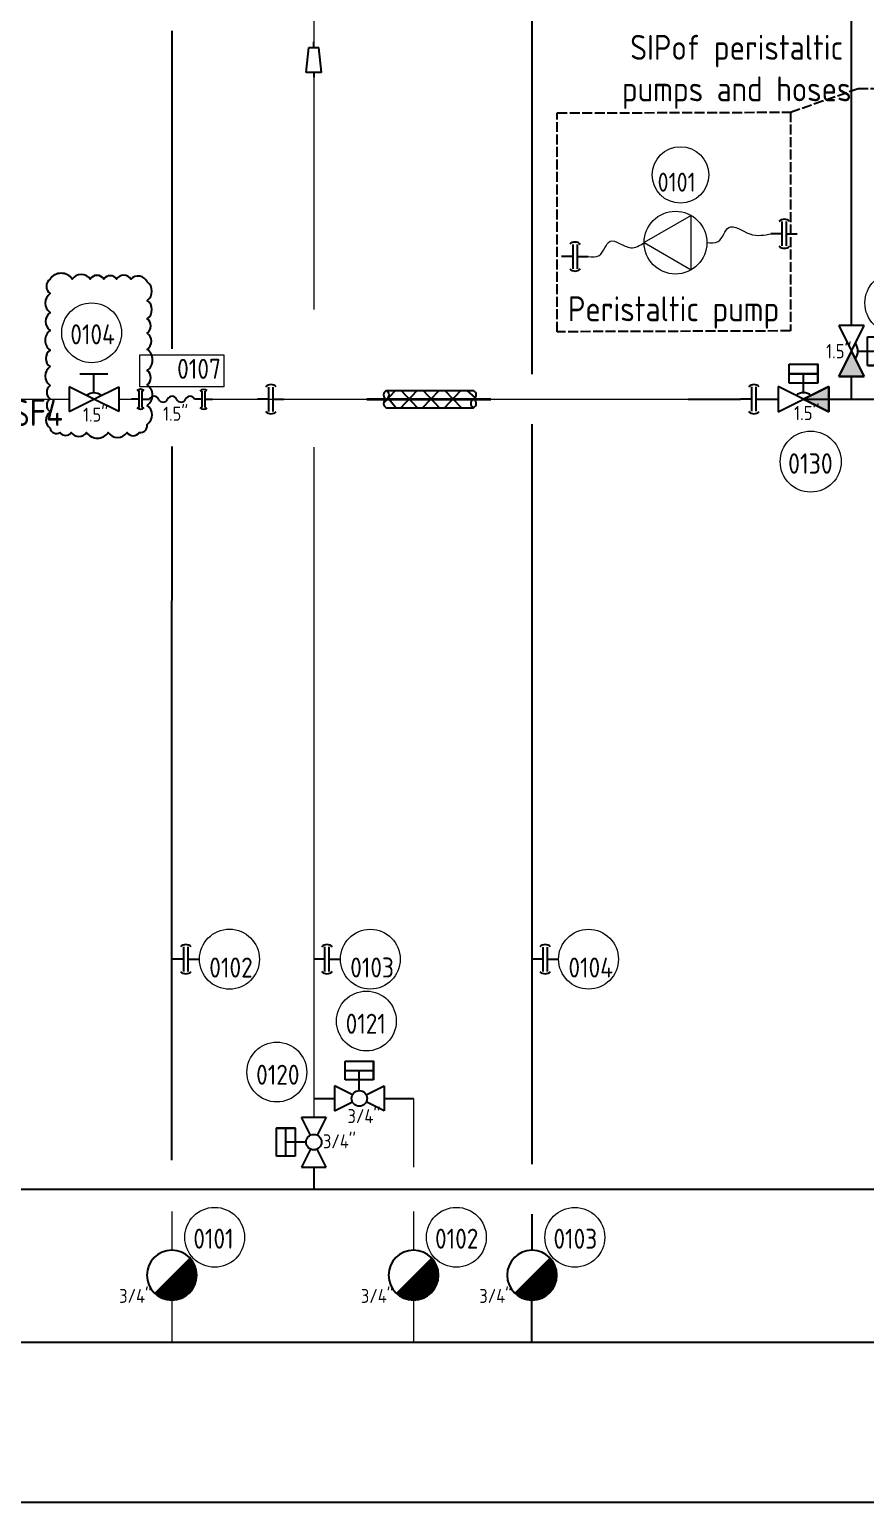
# Model space of a CAD drawing. Header units: millimetres. Extents: x -68339142 to 208, y -167 to 82456658.
# Drawn here: x -68335269 to -68334766, y 82447461 to 82448346 of the extents above; entities that cross this region are included whole.
import ezdxf
from ezdxf.enums import TextEntityAlignment as Align

# ---------------------------------------------------------------- set-up
doc = ezdxf.new("R2010")
doc.units = ezdxf.units.MM
doc.header["$MEASUREMENT"] = 0
doc.linetypes.add('AM_ISO02W050', pattern=[7.5, 6, -1.5])
for name, color, linetype, lineweight in [('图层00物料管路PR', 6, 'Continuous', 15), ('图层15动态设备', 7, 'Continuous', 9), ('图层20排放管路DR', 1, 'Continuous', 15)]:
    doc.layers.add(name, color=color, linetype=linetype, lineweight=lineweight)
doc.layers.add('排管', color=10, linetype='Continuous')
doc.layers.add('药液', color=210, linetype='Continuous')
doc.styles.get("Standard").update_dxf_attribs({"font": 'gbenor.shx', "bigfont": 'gbcbig.shx'})

# ---------------------------------------------------------------- blocks, each defined once
blk = doc.blocks.new('卫生卡箍')
at = {"color": 0}
for p, q in [((5.008810341451317, 0), (0, 0)), ((5.008810341451317, -5.493456002679887), (5.008810341451317, 5.493456002674066)), ((6.991189658571966, -5.493456002679887), (6.991189658571966, 5.493456002674066)), ((6.991189658571966, 0), (12, 0))]:
    blk.add_line(p, q, dxfattribs=at)
for centre, start, end in [((5.969408355187625, 3.09718116131553), 46.47917323098144, 135.7809304604455), ((5.969408355187625, -3.09718116132135), 224.2190695395544, 313.5208267690186)]:
    blk.add_arc(centre, 3.467212193297144, start, end, dxfattribs=at)
blk = doc.blocks.new('*U69')
at = {"color": 1, "linetype": 'ByBlock', "lineweight": 9}
blk.add_circle((13.5, -1.8e-15), 13.5, dxfattribs=at)
at = {"color": 1, "linetype": 'ByBlock', "lineweight": 13, "flags": 2}
blk.add_attdef('YQJ_CODE', (7.181431612304732, -0.3770963063832848), '', height=9, dxfattribs=at)
at = {"color": 1, "linetype": 'ByBlock', "lineweight": 9, "flags": 1}
for tag, p in [('YQJ_ITEMID', (24.38943776185624, 7.984361569487646)), ('YQJ_CLASS_NAME', (24.3999337322457, 3.682376766385232)), ('供电电源', (24.91061420759434, -5.225861052161235)), ('品牌', (24.8201266641081, -0.6865745397071805)), ('控制方式', (25.04552130297452, -9.989354953061365)), ('量程上限', (24.77570711221415, -14.9326032799006)), ('输入信号类型1', (24.5918368282837, -25.28992703947256)), ('量程下限', (24.64080013634884, -19.96572891749793)), ('输入信号类型2', (24.41907406160681, -30.47782268224296))]:
    blk.add_attdef(tag, p, '', height=5, dxfattribs=at)
at = {"color": 1, "linetype": 'ByBlock', "lineweight": 13}
blk.add_attdef('YQJ_NO', (4.419494115506676, -8.260460470582805), '', height=9, dxfattribs=at)
at = {"color": 1, "linetype": 'ByBlock', "lineweight": 9}
blk.add_attdef('尺寸', (-11.61090940447393, -20.93206571894052), '', height=6.3, dxfattribs=at)
blk = doc.blocks.new('*U407')
at = {"color": 0}
for p, q in [((3.380946980479639, 0), (0, 0)), ((3.380946980479639, -3.708082801808923), (3.380946980479639, 3.708082801804994)), ((4.719053019536076, -3.708082801808923), (4.719053019536076, 3.708082801804994)), ((4.719053019536076, 0), (8.1, 0)), ((31.69842821224318, -3.758037711016311), (31.69842821224318, 3.658127892597606)), ((33.03653425129962, -3.758037711016311), (33.03653425129962, 3.658127892597606)), ((31.69842821224318, -0.049954909207388), (28.31748123176354, -0.049954909207388)), ((33.03653425129962, -0.049954909207388), (36.41748123176355, -0.049954909207388))]:
    blk.add_line(p, q, dxfattribs=at)
at = {"color": 1, "linetype": 'ByBlock', "lineweight": 9}
blk.add_lwpolyline([(41.43129617997151, 5.486670613045455), (3.631296179971525, 5.486670613045455), (3.631296179971525, 19.88667061304546), (41.43129617997151, 19.88667061304546)], close=True, dxfattribs=at)
at = {"color": 0}
for centre, radius, start, end in [((4.029350639751647, 2.090597283887982), 2.340368230475572, 46.47917323098157, 135.7809304604455), ((10.12499999998465, -0.8437500000368343), 2.19375, 22.61986494908265, 157.3801350509174), ((18.22499999998465, -0.8437500000368343), 2.19375, 22.61986494908265, 157.3801350509174), ((26.32499999998465, -0.8437500000368343), 2.19375, 22.61986494908265, 157.3801350509174), ((32.34683187151519, 2.040642374680594), 2.340368230475572, 46.47917323098157, 135.7809304604455), ((4.029350639751647, -2.090597283891911), 2.340368230475572, 224.2190695395545, 313.5208267690184), ((14.17499999998465, 0.8437499999631656), 2.19375, 202.6198649490826, 337.3801350509173), ((22.27499999998465, 0.8437499999631656), 2.19375, 202.6198649490826, 337.3801350509173), ((32.34683187151519, -2.140552193099299), 2.340368230475572, 224.2190695395544, 313.5208267690184)]:
    blk.add_arc(centre, radius, start, end, dxfattribs=at)
at = {"color": 1, "linetype": 'ByBlock', "lineweight": 9}
for tag, p, height, flags in [('YQJ_CODE', (4.110011843823397, 9.285859275818758), 9, 2), ('YQJ_ITEMID', (27.58501167491789, -18.02776964529676), 5, 1), ('YQJ_CLASS_NAME', (28.04379899468125, -23.50729088758021), 5, 1)]:
    blk.add_attdef(tag, p, '', height=height, dxfattribs=dict(at, flags=flags))
for tag, p, height in [('YQJ_NO', (20.47690990188598, 9.146166080059874), 9), ('尺寸', (14.17806246808041, -9.673044855565704), 6.3)]:
    blk.add_attdef(tag, p, '', height=height, dxfattribs=at)
blk = doc.blocks.new('*U194')
at = {"color": 0}
for p, q in [((5.625000000000003, 11.25), (-5.624999999999997, 11.25)), ((-5.624999999999997, 11.25), (0, 0)), ((0, 0), (5.625000000000003, 11.25)), ((-5.625000000000003, -11.25), (0, 0)), ((0, 0), (5.624999999999997, -11.25)), ((7.031249999999998, -6.328125000000002), (7.031250000000002, 6.328124999999998)), ((7.031250000000002, 6.328124999999998), (15.46875, 6.328124999999996)), ((11.25, -6.328125000000003), (11.25, 6.328124999999997)), ((11.25, 6.328124999999997), (11.25, -6.328125000000003)), ((15.46875, 6.328124999999996), (15.46875, -6.328125000000004)), ((2.8125, -6e-16), (11.25, -2.5e-15)), ((5.624999999999997, -11.25), (-5.625000000000003, -11.25))]:
    blk.add_line(p, q, dxfattribs=at)
blk.add_lwpolyline([(7.031249999999998, -6.328125000000002), (7.031249999999998, -6.328125000000002), (15.46875, -6.328125000000004), (15.46875, -6.328125000000004)], close=True, dxfattribs=at)
at = {"color": 1, "linetype": 'ByBlock', "lineweight": 9}
blk.add_circle((19.41256440105831, 21.28581009381903), 13.5, dxfattribs=at)
at = {"color": 0}
blk.add_arc((-2.8125, 6e-16), 5.625, 323.1301023542289, 36.86989764577105, dxfattribs=at)
at = {"color": 1, "linetype": 'ByBlock', "lineweight": 9}
for tag, p, height, flags in [('YQJ_CODE', (11.70152641414502, 23.95888247170867), 9, 2), ('YQJ_ITEMID', (12.30389252496513, -9.268028050291264), 5, 1), ('YQJ_CLASS_NAME', (12.34145168959367, -15.0460218663336), 5, 1), ('品牌', (13.51525420045436, -20.57112130539599), 5, 1), ('供电电源', (13.40854493904772, -26.41575940861708), 5, 1), ('控制方式', (13.72867290480644, -33.13547494261206), 5, 1), ('输出信号类型1', (14.1519754470537, -39.40720924178709), 5, 1), ('输出信号类型2', (13.98124049918988, -46.42557879951505), 5, 1)]:
    blk.add_attdef(tag, p, '', height=height, dxfattribs=dict(at, flags=flags))
for tag, p, height in [('YQJ_NO', (9.421362721987364, 15.95019271461049), 9), ('尺寸', (-11.29351634690848, -3.201591174690577), 6.3)]:
    blk.add_attdef(tag, p, '', height=height, dxfattribs=at)
blk = doc.blocks.new('*U44')
h = blk.add_hatch(color=256)
h.dxf.hatch_style = 1
h.paths.add_polyline_path([(-5.625000000000171, -11.24999999999991), (5.624999999999827, -11.25000000000009), (2e-16, 1.3e-15)])
at = {"color": 0}
for p, q in [((0, 0), (-5.625000000000171, -11.24999999999991)), ((5.624999999999829, -11.25000000000009), (0, 0)), ((-5.625000000000171, -11.24999999999991), (5.624999999999829, -11.25000000000009))]:
    blk.add_line(p, q, dxfattribs=at)
blk = doc.blocks.new('*U310')
at = {"color": 0}
for p, q in [((-6.328125, 7.03125), (-6.328125, 15.46875)), ((-6.328125, 15.46875), (6.328125, 15.46875)), ((6.328125, 11.25), (-6.328125, 11.25)), ((-6.328125, 11.25), (6.328125, 11.25)), ((6.328125, 7.03125), (-6.328125, 7.03125)), ((0, 2.8125), (0, 11.25)), ((0, 0), (-11.25, 5.625)), ((-11.25, 5.625), (-11.25, -5.625)), ((-11.25, -5.625), (0, 0)), ((0, 0), (11.25, 5.625)), ((11.25, -5.625), (0, 0)), ((11.25, 5.625), (11.25, -5.625))]:
    blk.add_line(p, q, dxfattribs=at)
blk.add_lwpolyline([(6.328125, 7.03125), (6.328125, 7.03125), (6.328125, 15.46875), (6.328125, 15.46875)], close=True, dxfattribs=at)
at = {"color": 1, "linetype": 'ByBlock', "lineweight": 9}
blk.add_circle((3.176472308419438, -27.61222089006237), 13.5, dxfattribs=at)
at = {"color": 0}
blk.add_arc((0, -2.8125), 5.625, 53.13010235422894, 126.8698976457711, dxfattribs=at)
at = {"color": 1, "linetype": 'ByBlock', "lineweight": 9}
for tag, p, height in [('尺寸', (-4.176673860106531, -9.285124225607262), 6.3), ('YQJ_NO', (-6.814729370651513, -32.94783826927091), 9)]:
    blk.add_attdef(tag, p, '', height=height, dxfattribs=at)
for tag, p, height, flags in [('YQJ_ITEMID', (12.30389252496513, -9.268028050291264), 5, 1), ('YQJ_CLASS_NAME', (12.34145168959367, -15.0460218663336), 5, 1), ('YQJ_CODE', (-4.534565678493856, -24.93914851217273), 9, 2), ('品牌', (13.51525420045436, -20.57112130539599), 5, 1), ('供电电源', (13.40854493904772, -26.41575940861708), 5, 1), ('控制方式', (13.72867290480644, -33.13547494261206), 5, 1), ('输出信号类型1', (14.1519754470537, -39.40720924178709), 5, 1), ('输出信号类型2', (13.98124049918988, -46.42557879951505), 5, 1)]:
    blk.add_attdef(tag, p, '', height=height, dxfattribs=dict(at, flags=flags))
blk = doc.blocks.new('*U41')
h = blk.add_hatch(color=256)
h.dxf.hatch_style = 1
h.paths.add_polyline_path([(11.25, -5.624999999999998), (11.25, 5.625), (-1.3e-15, 2e-16)])
at = {"color": 0}
for p, q in [((11.25, 5.625000000000002), (0, 0)), ((0, 0), (11.25, -5.624999999999998)), ((11.25, -5.624999999999998), (11.25, 5.625000000000002))]:
    blk.add_line(p, q, dxfattribs=at)
blk = doc.blocks.new('*U142')
at = {"color": 0, "const_width": 11.24999999999864}
blk.add_lwpolyline([(-3.977475644162042, -15.22747564417159, 1), (3.977475644205696, -7.272524355820227, 1)], format="xyb", dxfattribs=at)
at = {"color": 1, "linetype": 'ByBlock', "lineweight": 9}
blk.add_circle((19.31895592225583, 5.851977880747359), 13.5, dxfattribs=at)
at = {"color": 0}
for start, end in [(0, 180), (180, 0)]:
    blk.add_arc((-7e-16, -11.24999999999864), 11.24999999999864, start, end, dxfattribs=at)
at = {"color": 1, "linetype": 'ByBlock', "lineweight": 9}
for tag, p, height, flags in [('YQJ_CODE', (12.80765125052317, 7.934805935709097), 9, 2), ('YQJ_ITEMID', (12.30389252496513, -9.268028050291264), 5, 1), ('YQJ_CLASS_NAME', (12.34145168959367, -15.0460218663336), 5, 1), ('品牌', (13.51525420045436, -20.57112130539599), 5, 1), ('供电电源', (13.40854493904772, -26.41575940861708), 5, 1), ('控制方式', (13.72867290480644, -33.13547494261206), 5, 1), ('输出信号类型1', (14.1519754470537, -39.40720924178709), 5, 1), ('输出信号类型2', (13.98124049918988, -46.42557879951505), 5, 1)]:
    blk.add_attdef(tag, p, '', height=height, dxfattribs=dict(at, flags=flags))
for tag, p, height in [('YQJ_NO', (9.679506821491692, 0.7206267126211969), 9), ('尺寸', (-23.78371125645471, -23.75726608716458), 6.3)]:
    blk.add_attdef(tag, p, '', height=height, dxfattribs=at)
blk = doc.blocks.new('*U196')
at = {"color": 0}
for p, q in [((-3.435912948164515, 2.103692991928255), (-2.286548733639396, 13.3620760428239)), ((-3e-15, 13.3620760428239), (-3.5e-15, 15.91919393456192)), ((3.435912948164514, 2.103692991928257), (2.28654873363848, 13.3620760428239)), ((-5e-16, 2.103692991928256), (0, 0))]:
    blk.add_line(p, q, dxfattribs=at)
for points in [[(-2.286548733639396, 13.3620760428239), (2.28654873363848, 13.3620760428239)], [(3.435912948164514, 2.103692991928257), (-3.435912948164515, 2.103692991928255)]]:
    blk.add_lwpolyline(points, dxfattribs=at)
blk = doc.blocks.new('*U46')
at = {"color": 0}
for p, q in [((-6.32812684635428, 8.437499358731202), (-6.32812684635428, 16.8749993587312)), ((-6.32812684635428, 16.8749993587312), (6.32812315364572, 16.8749993587312)), ((-6.32812684635428, 12.6562493587312), (6.32812315364572, 12.6562493587312)), ((6.32812315364572, 8.437499358731202), (-6.32812684635428, 8.437499358731202)), ((-1.8463542801e-06, 3.515624358731202), (-1.8463542801e-06, 12.6562493587312)), ((-3.144472439715173, 1.572234655411648), (-11.25000184635428, 5.624999358731202)), ((-11.25000184635428, 5.624999358731202), (-11.25000184635428, -5.625000641268798)), ((3.144468746984785, 1.572234655411648), (11.24999815364572, 5.624999358731202)), ((11.24999815364572, 5.624999358731202), (11.24999815364572, -5.625000641268798)), ((-11.25000184635428, -5.625000641268798), (-3.144472439715173, -1.572235937949245)), ((11.24999815364572, -5.625000641268798), (3.144468746984785, -1.572235937949245))]:
    blk.add_line(p, q, dxfattribs=at)
blk.add_lwpolyline([(6.32812315364572, 8.437499358731202), (6.32812315364572, 8.437499358731202), (6.32812315364572, 16.8749993587312), (6.32812315364572, 16.8749993587312)], close=True, dxfattribs=at)
at = {"color": 1, "linetype": 'ByBlock', "lineweight": 9}
blk.add_circle((3.188586867150448, 34.91096737272962), 13.5, dxfattribs=at)
at = {"color": 0}
blk.add_circle((-1.8463542801e-06, -6.412687981e-07), 3.515625, dxfattribs=at)
at = {"color": 1, "linetype": 'ByBlock', "lineweight": 9}
for tag, p, height, flags in [('YQJ_CODE', (-3.808470211547263, 37.32001185453949), 9, 2), ('YQJ_ITEMID', (12.30389252496513, -9.268028050291264), 5, 1), ('YQJ_CLASS_NAME', (12.34145168959367, -15.0460218663336), 5, 1), ('品牌', (13.51525420045436, -20.57112130539599), 5, 1), ('供电电源', (13.40854493904772, -26.41575940861708), 5, 1), ('控制方式', (13.72867290480644, -33.13547494261206), 5, 1), ('输出信号类型1', (14.1519754470537, -39.40720924178709), 5, 1), ('输出信号类型2', (13.98124049918988, -46.42557879951505), 5, 1)]:
    blk.add_attdef(tag, p, '', height=height, dxfattribs=dict(at, flags=flags))
for tag, p, height in [('YQJ_NO', (-6.174443849370288, 29.20556358035021), 9), ('尺寸', (-5.317735980704994, -11.1326095202879), 6.3)]:
    blk.add_attdef(tag, p, '', height=height, dxfattribs=at)
blk = doc.blocks.new('*U141')
at = {"color": 0}
for p, q in [((-5.625001230902847, 11.24999885015791), (5.624998769097151, 11.24999906391418)), ((-1.572236373573716, 3.144469520501763), (-5.625001230902847, 11.24999885015791)), ((5.624998769097151, 11.24999906391418), (1.572234219787176, 3.144469580248457)), ((-16.87500089690867, -6.328126363598362), (-16.87500113738448, 6.328123636401634)), ((-12.65625089690867, -6.32812628343976), (-12.65625113738447, 6.328123716560237)), ((-8.437501137384476, 6.328123796718839), (-8.43750089690867, -6.328126203281157)), ((-8.43750089690867, -6.328126203281157), (-16.87500089690867, -6.328126363598362)), ((-3.515626017146575, -1.1097627899e-06), (-12.65625101714657, -1.2834397615e-06)), ((-1.572236254080327, -3.144471666198194), (-5.625000803390302, -11.25000114984209)), ((5.624999196609696, -11.25000093608582), (1.572234339280565, -3.144471606451499)), ((-5.625000803390302, -11.25000114984209), (5.624999196609696, -11.25000093608582))]:
    blk.add_line(p, q, dxfattribs=at)
blk.add_lwpolyline([(-8.437501137384476, 6.328123796718839), (-8.437501137384476, 6.328123796718839), (-16.87500113738448, 6.328123636401634), (-16.87500113738448, 6.328123636401634)], close=True, dxfattribs=at)
at = {"color": 1, "linetype": 'ByBlock', "lineweight": 9}
blk.add_circle((-16.68107299242659, 31.61944907832954), 13.5, dxfattribs=at)
at = {"color": 0}
blk.add_circle((-1.0171465757e-06, -1.0429639547e-06), 3.515625, dxfattribs=at)
at = {"color": 1, "linetype": 'ByBlock', "lineweight": 9}
for tag, p, height, flags in [('YQJ_CODE', (-23.6781300711243, 34.02849356013941), 9, 2), ('YQJ_ITEMID', (12.30389252496513, -9.268028050291264), 5, 1), ('YQJ_CLASS_NAME', (12.34145168959367, -15.0460218663336), 5, 1), ('品牌', (13.51525420045436, -20.57112130539599), 5, 1), ('供电电源', (13.40854493904772, -26.41575940861708), 5, 1), ('控制方式', (13.72867290480644, -33.13547494261206), 5, 1), ('输出信号类型1', (14.1519754470537, -39.40720924178709), 5, 1), ('输出信号类型2', (13.98124049918988, -46.42557879951505), 5, 1)]:
    blk.add_attdef(tag, p, '', height=height, dxfattribs=dict(at, flags=flags))
for tag, p, height in [('YQJ_NO', (-26.04410370894733, 25.91404528595013), 9), ('尺寸', (4.123130661767208, -2.786114852921941), 6.3)]:
    blk.add_attdef(tag, p, '', height=height, dxfattribs=at)
blk = doc.blocks.new('*U36')
at = {"color": 0}
for p, q in [((-6.991189658571966, 9e-16), (-12, 1.5e-15)), ((-6.991189658571965, 5.493456002679888), (-6.991189658571967, -5.493456002674065)), ((-5.008810341451317, 5.493456002679888), (-5.008810341451318, -5.493456002674065)), ((-5.008810341451317, 6e-16), (0, 0))]:
    blk.add_line(p, q, dxfattribs=at)
for centre, start, end in [((-5.969408355187625, 3.097181161321351), 44.2190695395544, 133.5208267690186), ((-5.969408355187625, -3.097181161315529), 226.4791732309814, 315.7809304604455)]:
    blk.add_arc(centre, 3.467212193297144, start, end, dxfattribs=at)
blk = doc.blocks.new('*U309')
at = {"color": 7, "ltscale": 0.2}
blk.add_lwpolyline([(-15.00000000000126, 3.3e-15), (7.499999999998733, -12.990381056763), (7.499999999998738, 12.990381056763)], close=True, dxfattribs=at)
at = {"color": 1, "linetype": 'ByBlock', "lineweight": 9}
blk.add_circle((2.385501223069525, 32.35703306578625), 13.5, dxfattribs=at)
at = {"color": 7}
blk.add_circle((0, 0), 15.00000000000127, dxfattribs=at)
at = {"color": 1, "linetype": 'ByBlock', "lineweight": 9}
for tag, p, height, flags in [('YQJ_CODE', (-4.913571227626733, 32.79718487171044), 9, 2), ('YQJ_ITEMID', (40.27238792509161, 5.255593070972509), 5, 1), ('输出信号类型1', (41.25865033160881, -11.33169218077046), 5, 1), ('输出信号类型2', (41.18773419224817, -16.57594160685608), 5, 1), ('输入信号类型1', (41.01807812713014, -22.46421055412156), 5, 1), ('输入信号类型2', (41.01807812713014, -28.25655069070626), 5, 1)]:
    blk.add_attdef(tag, p, '', height=height, dxfattribs=dict(at, flags=flags))
for tag, p, height in [('YQJ_NO', (-8.526543242587273, 24.39742178452706), 9), ('电压', (-3.728041296204901, -21.16242287829618), 6.3), ('频率', (-3.728041296204901, -28.43350379714098), 6.3)]:
    blk.add_attdef(tag, p, '', height=height, dxfattribs=at)
at = {"color": 1, "linetype": 'ByBlock', "lineweight": 9, "flags": 1}
for tag, p, p2 in [('YQJ_CLASS_NAME', (40.40765623872358, -0.5597205152193965), (88.94932290539026, -0.5597205152193965)), ('品牌', (41.54231509932652, -6.229179310034624), (48.54599156991475, -6.229179310034624))]:
    blk.add_attdef(tag, text='', height=1, dxfattribs=at).set_placement(p, p2, align=Align.ALIGNED)
blk = doc.blocks.new('*U406')
at = {"color": 0}
for p, q in [((6.328124998197969, 11.25000000101365), (-6.328125001802034, 11.24999999898636)), ((-4.505079e-10, 2.8125), (-1.8020314e-09, 11.25)), ((0, 0), (-11.25000000090102, 5.624999998197969)), ((-11.25000000090102, 5.624999998197969), (-11.24999999909899, -5.625000001802033)), ((-11.24999999909899, -5.625000001802033), (0, 0)), ((0, 0), (11.24999999909899, 5.625000001802033)), ((11.25000000090102, -5.624999998197969), (0, 0)), ((11.24999999909899, 5.625000001802033), (11.25000000090102, -5.624999998197969))]:
    blk.add_line(p, q, dxfattribs=at)
at = {"color": 1, "linetype": 'ByBlock', "lineweight": 9}
blk.add_circle((-1.049052820966391, 29.97526822861662), 13.5, dxfattribs=at)
at = {"color": 0}
blk.add_arc((4.505079e-10, -2.8125), 5.625000000000001, 53.13010236340661, 126.8698976549487, dxfattribs=at)
at = {"color": 1, "linetype": 'ByBlock', "lineweight": 9}
for tag, p, height, flags in [('YQJ_CODE', (-8.516840738778196, 33.70382637943055), 9, 2), ('YQJ_ITEMID', (12.30389252496513, -9.268028050291264), 5, 1), ('YQJ_CLASS_NAME', (12.34145168959367, -15.0460218663336), 5, 1), ('品牌', (13.51525420045436, -20.57112130539599), 5, 1), ('供电电源', (13.40854493904772, -26.41575940861708), 5, 1), ('控制方式', (13.72867290480644, -33.13547494261206), 5, 1), ('输出信号类型1', (14.1519754470537, -39.40720924178709), 5, 1), ('输出信号类型2', (13.98124049918988, -46.42557879951505), 5, 1)]:
    blk.add_attdef(tag, p, '', height=height, dxfattribs=dict(at, flags=flags))
for tag, p, height in [('YQJ_NO', (-10.66799470769235, 24.76109185312168), 9), ('尺寸', (-4.887029226344749, -10.1287660856334), 6.3)]:
    blk.add_attdef(tag, p, '', height=height, dxfattribs=at)
blk = doc.blocks.new('保温')
at = {"ltscale": 0.1}
h = blk.add_hatch(dxfattribs=at)
h.set_pattern_fill('ANSI37', scale=2.234399999999999)
h.set_pattern_definition([(44.99999999999997, (-813.4420348629722, 754.6356316621168), (-5.016371069229228, 5.016371069229224), []), (135, (-813.4420348629722, 754.6356316621168), (-5.016371069229229, -5.016371069229224), [])])
h.paths.add_polyline_path([(40.0281178516377, 3.910200000015001), (-2.93454e-11, 3.910200000015001, -0.6525360622096348), (-2.93454e-11, 1.61071e-11, 0.652536062208393), (-2.93454e-11, -3.910199999979604), (40.0281178516377, -3.910199999979604, -0.652536062207818), (40.0281178516377, 1.61071e-11, 0.6525360622075519)])
at = {"color": 7, "lineweight": 35}
blk.add_line((-8.915646761219492, 1.91e-13), (47.98137530246434, 1.91e-13), dxfattribs=at)
at = {"color": 7}
for p, q in [((-2.93454e-11, 3.910200000005452), (40.0281178516377, 3.910200000005452)), ((-2.93454e-11, -3.910199999992337), (40.0281178516377, -3.910199999992337))]:
    blk.add_line(p, q, dxfattribs=at)
for centre, start, end in [((0.8601914965108648, 1.955100000004413), 113.7482053907326, 246.2517946092674), ((0.8601914965108648, -1.955099999991298), 113.7482053907326, 246.2517946092674), ((-0.8601914965695556, 1.955100000004413), 293.7482053907326, 66.25179460926744), ((40.88830934817791, -1.955099999991298), 113.7482053907326, 246.2517946092674), ((39.16792635509749, 1.955100000004413), 293.748205391198, 66.25179460880197), ((39.16792635509749, -1.955099999991298), 293.7482053907326, 66.25179460926744)]:
    blk.add_arc(centre, 2.135964751742607, start, end, dxfattribs=at)

msp = doc.modelspace()

# ---------------------------------------------------------------- linework, layer by layer
at = {"color": 3}
msp.add_line((-68334774.63711043, 82448168.17036314), (-68334774.63711043, 82448827.31510916), dxfattribs=at)
at = {"color": 4, "linetype": 'AM_ISO02W050'}
for p, q in [((-68334811.42124501, 82448296.40288159), (-68334770.7471709, 82448310.61077222)), ((-68334770.7471709, 82448310.61077222), (-68334609.44075911, 82448310.61077222))]:
    msp.add_line(p, q, dxfattribs=at)
msp.add_lwpolyline([(-68334951.47058766, 82448295.91065197), (-68334811.4212494, 82448296.40288068), (-68334811.4212494, 82448164.98961377), (-68334951.47058766, 82448164.49738504)], close=True, dxfattribs=at)
at = {"color": 4}
msp.add_lwpolyline([(-68335256.15503998, 82448196.18151452, 0.52056705), (-68335256.15503998, 82448187.42941637, 0.52056705), (-68335256.15503998, 82448176.08690713, 0.52056705), (-68335256.15503998, 82448165.23879775, 0.52056705), (-68335256.15503998, 82448153.42467582, 0.52056705), (-68335256.15503998, 82448143.55926245, 0.52056705), (-68335256.15503998, 82448132.2220431, 0.52056705), (-68335256.15503998, 82448124.26505385, 0.52056705), (-68335256.15503998, 82448116.34692484, 0.52056705), (-68335256.15503998, 82448106.55353515, 0.52056705), (-68335250.17682588, 82448103.96825549, 0.52056705), (-68335243.45929503, 82448103.96825549, 0.52056705), (-68335234.22296986, 82448103.96825549, 0.52056705), (-68335221.27457666, 82448103.96825549, 0.52056705), (-68335209.89727633, 82448103.96825549, 0.52056705), (-68335202.60945627, 82448103.96825549, 0.52056705), (-68335197.870916, 82448108.84975977, 0.52056705), (-68335197.870916, 82448120.31332576, 0.52056705), (-68335197.870916, 82448132.62693396, 0.52056705), (-68335197.870916, 82448141.21463907, 0.52056705), (-68335197.870916, 82448153.9447232, 0.52056705), (-68335197.870916, 82448163.7094255, 0.52056705), (-68335197.870916, 82448172.25094593, 0.52056705), (-68335197.870916, 82448183.35642807, 0.52056705), (-68335197.870916, 82448194.47106576, 0.52056705), (-68335207.6580105, 82448196.18151452, 0.52056705), (-68335216.23839116, 82448196.18151452, 0.52056705), (-68335223.82040966, 82448196.18151452, 0.52056705), (-68335232.14524868, 82448196.18151452, 0.52056705), (-68335242.83303414, 82448196.18151452, 0.52056705)], format="xyb", close=True, dxfattribs=at)
at = {"layer": '图层20排放管路DR'}
for p, q in [((-68335097.72867872, 82448361.74092472), (-68335097.72867675, 82448335.18489172)), ((-68335097.72867565, 82448320.19998388), (-68335097.72866514, 82448177.8348517)), ((-68335097.72865903, 82448095.21656002), (-68335097.72864695, 82447931.75015219)), ((-68335097.72864695, 82447931.75015219), (-68335097.72862932, 82447692.71988434)), ((-68335097.72862709, 82447662.77238433), (-68335097.7286261, 82447649.46257018))]:
    msp.add_line(p, q, dxfattribs=at)
at = {"layer": '排管'}
for p, q in [((-68334966.5773902, 82448139.01916873), (-68334966.5440016, 82448397.01697537)), ((-68335182.84792838, 82448154.21073377), (-68335182.74929334, 82448345.24092692)), ((-68334966.63880467, 82447664.46209002), (-68334966.58127259, 82448109.01943576)), ((-68335183.00871736, 82447910.41499466), (-68335182.88660572, 82448095.56634751)), ((-68335183.00871332, 82447666.81738964), (-68335183.00871736, 82447910.41499466)), ((-68335097.71999227, 82447704.0074407), (-68335085.368215, 82447704.01003957)), ((-68335055.420715, 82447704.01112287), (-68335037.78855778, 82447704.01112287)), ((-68335097.71999227, 82447662.77238432), (-68335097.71999227, 82447649.46240868)), ((-68334916.20583108, 82447649.4605746), (-68334697.46336676, 82447649.4605746)), ((-68334966.64549407, 82447612.77231164), (-68334966.64268701, 82447634.4628107)), ((-68334966.65262572, 82447557.66518576), (-68334966.6484008, 82447590.31168929)), ((-68333929.50055026, 82447461.2631654), (-68336852.07748085, 82447461.26316501))]:
    msp.add_line(p, q, dxfattribs=at)
at = {"layer": '排管', "lineweight": 9}
for p, q in [((-68335037.78855778, 82447704.01112287), (-68335037.78855778, 82447662.7724086)), ((-68335183.00871332, 82447636.1524267), (-68335183.00871332, 82447612.80031285)), ((-68335037.78855778, 82447636.15240872), (-68335037.78855778, 82447612.80029488)), ((-68335183.00871332, 82447582.85281284), (-68335183.00871332, 82447557.6653331)), ((-68335037.78855778, 82447582.85279489), (-68335037.78855778, 82447557.66531512))]:
    msp.add_line(p, q, dxfattribs=at)
at = {"layer": '排管', "color": 1, "linetype": 'ByBlock', "lineweight": -3}
for p, q in [((-68335817.96005401, 82447649.46237467), (-68334916.20583108, 82447649.46244054)), ((-68335817.96005411, 82447557.66517682), (-68333929.50055684, 82447557.66519664))]:
    msp.add_line(p, q, dxfattribs=at)
at = {"layer": '药液', "color": 6, "linetype": 'ByBlock', "lineweight": -3}
for p, q in [((-68334774.65107957, 82448124.02171291), (-68334774.64450584, 82448137.60594462)), ((-68334872.85702144, 82448124.02623893), (-68334841.43841064, 82448124.02708776)), ((-68334825.46641064, 82448124.02708776), (-68334818.79968406, 82448124.02720718)), ((-68334803.52901036, 82448124.02748069), (-68334674.33549449, 82448124.02979471))]:
    msp.add_line(p, q, dxfattribs=at)
at = {"layer": '药液', "color": 6, "lineweight": 9}
for p, q in [((-68335346.68394798, 82448123.99926794), (-68335244.80955094, 82448124.00443628)), ((-68335214.86205095, 82448124.00595559), (-68335202.6947337, 82448124.00657287)), ((-68335158.55951414, 82448123.93954459), (-68335035.60195777, 82448124.0150499)), ((-68335036.29533575, 82448124.01487724), (-68334856.49937157, 82448124.02625777))]:
    msp.add_line(p, q, dxfattribs=at)
for points, knots in [([(-68334861.60420871, 82448218.04046138), (-68334859.12359126, 82448217.79666445), (-68334852.73612776, 82448217.16889974), (-68334849.3073251, 82448232.22686644), (-68334835.50660324, 82448220.8937794), (-68334827.0079689, 82448222.53448606), (-68334822.75533755, 82448223.3554792)], [0, 0, 0, 0, 6.807357425135572, 17.52859846416999, 30.5887071832786, 43.66920374188062, 43.66920374188062, 43.66920374188062, 43.66920374188062]), ([(-68334933.03456235, 82448209.67293169), (-68334930.55093217, 82448209.41185242), (-68334924.155711, 82448208.73958662), (-68334920.81794746, 82448224.3197897), (-68334908.32497321, 82448212.12422922), (-68334901.86427197, 82448216.36454272), (-68334899.3107792, 82448218.04046138)], [0, 0, 0, 0, 6.807357425135572, 17.52859843145571, 30.58870715590063, 39.12392946425787, 39.12392946425787, 39.12392946425787, 39.12392946425787])]:
    msp.add_open_spline(points, degree=3, knots=knots, dxfattribs=at)

# ---------------------------------------------------------------- block references
for name, p, xscale, yscale, zscale in [('*U196', (-68335097.72867893, 82448317.3999685), 1.331, 1.331, 1.331), ('*U36', (-68334807.25118002, 82448223.3554801), 1.331, 1.331, 1.331), ('*U36', (-68334932.86979152, 82448209.67293169), 1.331, 1.331, 1.331), ('*U44', (-68334774.63711043, 82448152.8881539), 1.3584186, 1.3584186, 1.3584186), ('*U36', (-68335115.64592329, 82448124.01098907), 1.331, 1.331, 1.331), ('保温', (-68335054.1827519, 82448124.01771961), 1.3086931055, 1.3086931055, 1.3086931055), ('*U36', (-68334825.46641064, 82448124.02708776), 1.331, 1.331, 1.331), ('*U41', (-68334803.51747482, 82448124.02171291), 1.3584186, 1.3584186, 1.3584186), ('卫生卡箍', (-68335182.4978236, 82447787.6426756), 1.33595186571, 1.33595186571, 1.33595186571), ('卫生卡箍', (-68335097.71999227, 82447787.6426576), 1.331, 1.331, 1.331), ('卫生卡箍', (-68334966.60565013, 82447787.6256895), 1.331, 1.331, 1.331)]:
    msp.add_blockref(name, p, dxfattribs=dict(xscale=xscale, yscale=yscale, zscale=zscale))
ref = msp.add_blockref('*U194', (-68334774.63711043, 82448152.8881539), dxfattribs=dict(xscale=1.3584186, yscale=1.3584186, zscale=1.3584186))
ref.add_attrib('YQJ_NO', '0131', (-68334761.83895607, 82448174.55519235), dxfattribs={"color": 1, "linetype": 'ByBlock', "lineweight": 9, "height": 12.22576740000001})
ref.add_attrib('尺寸', '1.5"', (-68334789.97843309, 82448148.53905289), dxfattribs={"color": 1, "linetype": 'ByBlock', "lineweight": 9, "height": 8.558037180000007})
ref = msp.add_blockref('*U406', (-68335229.83580095, 82448124.00519595), dxfattribs=dict(xscale=1.331, yscale=1.331, zscale=1.331))
ref.add_attrib('YQJ_NO', '0104', (-68335244.0349019, 82448156.9622092), dxfattribs={"color": 1, "linetype": 'ByBlock', "lineweight": 9, "height": 11.979})
ref.add_attrib('尺寸', "1.5''", (-68335236.34043685, 82448110.52380829), dxfattribs={"color": 1, "linetype": 'ByBlock', "lineweight": 9, "height": 8.385300000000003})
ref = msp.add_blockref('*U407', (-68335207.21151613, 82448124.00628194), dxfattribs=dict(xscale=1.33595186571, yscale=1.33595186571, zscale=1.33595186571))
ref.add_attrib('YQJ_NO', '0107', (-68335179.85535014, 82448136.22511958), dxfattribs={"color": 1, "linetype": 'ByBlock', "lineweight": 9, "height": 12.02356679139})
ref.add_attrib('尺寸', '1.5"', (-68335188.27030712, 82448111.08355962), dxfattribs={"color": 1, "linetype": 'ByBlock', "lineweight": 9, "height": 8.416496753973})
ref = msp.add_blockref('*U310', (-68334803.51747482, 82448124.02171291), dxfattribs=dict(xscale=1.3584186, yscale=1.3584186, zscale=1.3584186))
ref.add_attrib('YQJ_NO', '0130', (-68334812.77472995, 82448079.26475658), dxfattribs={"color": 1, "linetype": 'ByBlock', "lineweight": 9, "height": 12.22576740000001})
ref.add_attrib('尺寸', '1.5"', (-68334809.19114627, 82448111.40862747), dxfattribs={"color": 1, "linetype": 'ByBlock', "lineweight": 9, "height": 8.558037180000007})
ref = msp.add_blockref('*U69', (-68335166.4664012, 82447787.6426756), dxfattribs=dict(xscale=1.33595186571, yscale=1.33595186571, zscale=1.33595186571))
ref.add_attrib('YQJ_NO', '0102', (-68335160.56216979, 82447776.60709801), dxfattribs={"color": 1, "linetype": 'ByBlock', "lineweight": 13, "height": 12.02356679139})
ref = msp.add_blockref('*U69', (-68335081.74799228, 82447787.6426576), dxfattribs=dict(xscale=1.331, yscale=1.331, zscale=1.331))
ref.add_attrib('YQJ_NO', '0103', (-68335075.8656456, 82447776.64798471), dxfattribs={"color": 1, "linetype": 'ByBlock', "lineweight": 13, "height": 11.979})
ref = msp.add_blockref('*U69', (-68334950.63365014, 82447787.6256895), dxfattribs=dict(xscale=1.331, yscale=1.331, zscale=1.331))
ref.add_attrib('YQJ_NO', '0104', (-68334944.75130346, 82447776.63101663), dxfattribs={"color": 1, "linetype": 'ByBlock', "lineweight": 13, "height": 11.979})
ref = msp.add_blockref('*U46', (-68335070.39446253, 82447704.01004045), dxfattribs=dict(xscale=1.331, yscale=1.331, zscale=1.331))
ref.add_attrib('YQJ_NO', '0121', (-68335078.6126473, 82447742.88264558), dxfattribs={"color": 1, "linetype": 'ByBlock', "lineweight": 9, "height": 11.979})
ref.add_attrib('尺寸', "3/4''", (-68335077.47236912, 82447689.19253717), dxfattribs={"color": 1, "linetype": 'ByBlock', "lineweight": 9, "height": 8.385300000000003})
ref = msp.add_blockref('*U141', (-68335097.72863707, 82447677.74613571), dxfattribs=dict(xscale=1.331, yscale=1.331, zscale=1.331))
ref.add_attrib('YQJ_NO', '0120', (-68335132.39333911, 82447712.23772998), dxfattribs={"color": 1, "linetype": 'ByBlock', "lineweight": 9, "height": 11.979})
ref.add_attrib('尺寸', "3/4''", (-68335092.24075016, 82447674.03781684), dxfattribs={"color": 1, "linetype": 'ByBlock', "lineweight": 9, "height": 8.385300000000003})
ref = msp.add_blockref('*U142', (-68335183.00871332, 82447612.80031285), dxfattribs=dict(xscale=1.331, yscale=1.331, zscale=1.331))
ref.add_attrib('YQJ_NO', '0101', (-68335170.12528974, 82447613.759467), dxfattribs={"color": 1, "linetype": 'ByBlock', "lineweight": 9, "height": 11.979})
ref.add_attrib('尺寸', '3/4"', (-68335214.66483301, 82447581.17939168), dxfattribs={"color": 1, "linetype": 'ByBlock', "lineweight": 9, "height": 8.385300000000003})
ref = msp.add_blockref('*U142', (-68335037.78855778, 82447612.80029488), dxfattribs=dict(xscale=1.331, yscale=1.331, zscale=1.331))
ref.add_attrib('YQJ_NO', '0102', (-68335024.9051342, 82447613.75944903), dxfattribs={"color": 1, "linetype": 'ByBlock', "lineweight": 9, "height": 11.979})
ref.add_attrib('尺寸', '3/4"', (-68335069.44467747, 82447581.17937371), dxfattribs={"color": 1, "linetype": 'ByBlock', "lineweight": 9, "height": 8.385300000000003})
ref = msp.add_blockref('*U142', (-68334966.64247197, 82447612.77231194), dxfattribs=dict(xscale=1.331, yscale=1.331, zscale=1.331))
ref.add_attrib('YQJ_NO', '0103', (-68334953.75904839, 82447613.7314661), dxfattribs={"color": 1, "linetype": 'ByBlock', "lineweight": 9, "height": 11.979})
ref.add_attrib('尺寸', '3/4"', (-68334998.29859166, 82447581.15139078), dxfattribs={"color": 1, "linetype": 'ByBlock', "lineweight": 9, "height": 8.385300000000003})
at = {"layer": '图层15动态设备', "color": 7, "linetype": 'ByBlock', "lineweight": 9}
ref = msp.add_blockref('*U309', (-68334880.45749395, 82448218.04046138), dxfattribs=dict(at, xscale=1.256885682659168, yscale=1.256885682659168, zscale=1.256885682659168))
ref.add_attrib('YQJ_NO', '0101', (-68334891.17438407, 82448248.70523152), dxfattribs={"layer": '0', "color": 1, "linetype": 'ByBlock', "lineweight": 9, "height": 11.31197114393251})

# ---------------------------------------------------------------- texts
at = {"color": 7, "linetype": 'ByBlock', "lineweight": 9, "char_height": 14.96292479356152, "width": 160.9571558642012, "attachment_point": 2}
for s, insert in [('Off-line CIP and SIPof peristaltic pumps and hoses', (-68334843.66389355, 82448367.75247632)), ('\\pxse0.88889;Peristaltic pump', (-68334881.56976616, 82448185.76663843))]:
    msp.add_mtext(s, dxfattribs=dict(at, insert=insert))
at = {"layer": '图层00物料管路PR', "color": 6, "linetype": 'ByBlock', "lineweight": -3, "insert": (-68335342.14758892, 82448115.90558752), "char_height": 15.972, "attachment_point": 5}
msp.add_mtext('PR-1.5"-BPE-316L-SF4', dxfattribs=at)

doc.saveas('drawing.dxf')
